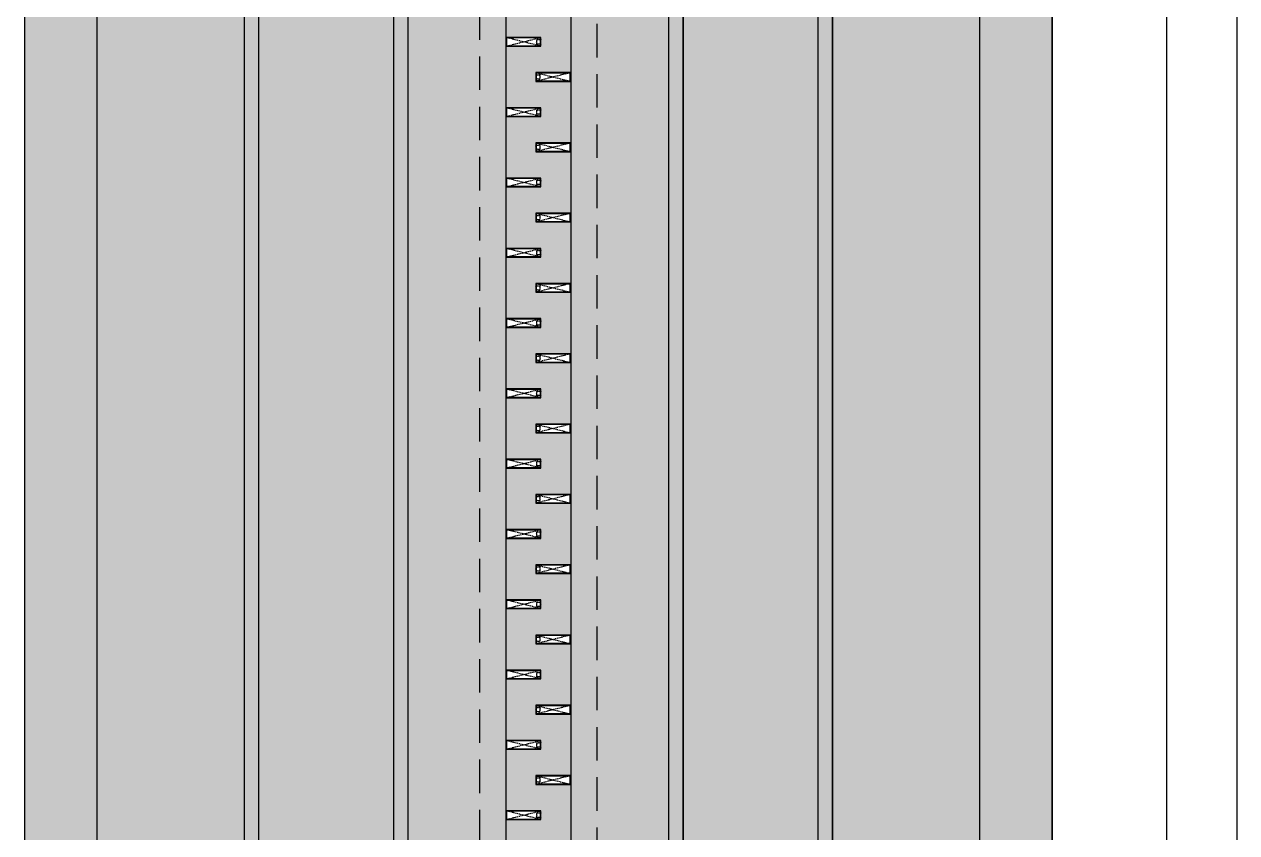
# Model space of a CAD drawing. Header units: millimetres. Extents: x -244126 to 368105, y -173968 to 259060.
# Drawn here: x -242181 to -235280, y 16475 to 21075 of the extents above; entities that cross this region are included whole.
import ezdxf

# ---------------------------------------------------------------- set-up
doc = ezdxf.new("R2010")
doc.units = ezdxf.units.MM
doc.header["$MEASUREMENT"] = 0
for name, pattern in [('ACAD_ISO04W100', [30, 24, -3, 0, -3]), ('CENTER', [2, 1.25, -0.25, 0.25, -0.25]), ('HIDDEN', [9.525, 6.35, -3.175])]:
    doc.linetypes.add(name, pattern=pattern)
for name, color, linetype in [('000 - D I M', 6, 'Continuous'), ('000 - GRID', 8, 'CENTER'), ('000 - H A T C H', 8, 'Continuous'), ('000 - H I D D E N', 7, 'Continuous'), ('000 - WIPEOUT', 250, 'Continuous'), ('002 - STRUCTURAL STEEL', 4, 'Continuous'), ('A04_TUBE SERIES', 7, 'Continuous')]:
    doc.layers.add(name, color=color, linetype=linetype)
doc.styles.add('CORDIA', font='cordia.shx')
doc.styles.add('TA', font='Cordia New.ttf', dxfattribs={"height": 4.5})
doc.dimstyles.new('DIM E-E', dxfattribs={"dimscale": 2, "dimtxt": 0.18, "dimasz": 0.1, "dimexe": 0.1, "dimexo": 0.1, "dimgap": 0.09, "dimtad": 1, "dimtoh": 1, "dimzin": 0, "dimdsep": 46, "dimtxsty": 'CORDIA', "dimblk": 'OBLIQUE', "dimcen": 0.1, "dimdle": 0.1, "dimclrd": 40, "dimclre": 140, "dimclrt": 3, "dimadec": 0, "dimazin": 0, "dimtfac": 1, "dimtix": 1, "dimtmove": 2, "dimatfit": 3, "dimfxl": 1, "dimtolj": 1, "dimtzin": 0, "dimarcsym": 0})
pattern_1 = [(37.5, (187478.44, -8947.33), (-3.149668, 96.341188), [0, -76, 0, -85, 0, -81.25]), (7.5, (187478.44, -8947.33), (88.488835, 141.1073), [0, -41, 0, -68.5, 0, -26.25]), (327.5, (187416.94, -8947.33), (155.707093, 0.282953), [0, -25, 0, -90, 0, -117.5]), (317.5, (187416.94, -8947.33), (150.30633, 43.88378), [0, -12.5, 0, -59, 0, -67.5])]
pattern_2 = [(37.5, (187478.442, -1558.447), (-0.6299336, 19.2682377), [0, -15.2, 0, -17, 0, -16.25]), (7.5, (187478.442, -1558.447), (17.697767, 28.2214607), [0, -8.2, 0, -13.7, 0, -5.25]), (327.5, (187466.142, -1558.447), (31.1414186, 0.0565905), [0, -5, 0, -18, 0, -23.5]), (317.5, (187466.142, -1558.447), (30.061266, 8.7767556), [0, -2.5, 0, -11.8, 0, -13.5])]

# ---------------------------------------------------------------- blocks, each defined once
blk = doc.blocks.new('A$C87c29385')
at = {"layer": '000 - H A T C H', "linetype": 'ByBlock'}
h = blk.add_hatch(dxfattribs=at)
h.set_pattern_fill('AR-SAND', color=8, scale=10)
h.set_pattern_definition([(37.5, (187478.442, -1558.447), (-0.6299336, 19.2682377), [0, -15.2, 0, -17, 0, -16.25]), (7.5, (187478.442, -1558.447), (17.697767, 28.2214607), [0, -8.2, 0, -13.7, 0, -5.25]), (327.5, (187466.142, -1558.447), (31.1414186, 0.0565905), [0, -5, 0, -18, 0, -23.5]), (317.5, (187466.142, -1558.447), (30.061266, 8.7767556), [0, -2.5, 0, -11.8, 0, -13.5])])
edge = h.paths.add_edge_path(flags=16)
edge.add_line((-15150, -2512), (0, -2512))
edge.add_arc((0, 0), 2512, 270, 360)
edge.add_arc((0, 0), 2512, 0, 90)
edge.add_line((0, 2512), (-15150, 2512))
edge.add_arc((-15150, 0), 2512, 90, 180)
edge.add_arc((-15150, 0), 2512, 180, 270)
edge = h.paths.add_edge_path()
edge.add_line((-15150, -2925), (0, -2925))
edge.add_arc((0, 0), 2925, 270, 360)
edge.add_arc((0, 0), 2925, 0, 90)
edge.add_line((0, 2925), (-15150, 2925))
edge.add_arc((-15150, 0), 2925, 90, 180)
edge.add_arc((-15150, 0), 2925, 180, 270)
h = blk.add_hatch(dxfattribs=at)
h.set_pattern_fill('AR-SAND', color=8, scale=50)
h.set_pattern_definition(pattern_1)
h.paths.add_polyline_path([(0, 2512), (-15150, 2512, 0.414214), (-17662, 0, 0.414214), (-15150, -2512), (0, -2512, 0.414214), (2512, 0, 0.414214)])
h.paths.add_polyline_path([(-15150, 1675), (0, 1675, -0.414214), (1675, 0, -0.414214), (0, -1675), (-15150, -1675, -0.414214), (-16825, 0, -0.414214)], flags=16)
h.paths.add_polyline_path([(-15150, 1593), (0, 1593, -0.414214), (1593, 0, -0.414214), (0, -1593), (-15150, -1593, -0.414214), (-16743, 0, -0.414214)], flags=0)
h.paths.add_polyline_path([(-15150, 825), (0, 825, -0.414214), (825, 0, -0.414214), (0, -825), (-15150, -825, -0.414214), (-15975, 0, -0.414214)], flags=0)
h.paths.add_polyline_path([(-15150, 743), (0, 743, -0.414214), (743, 0, -0.414214), (0, -743), (-15150, -743, -0.414214), (-15893, 0, -0.414214)], flags=0)
h.paths.add_polyline_path([(0, 1593), (-15150, 1593, 0.414214), (-16743, 0, 0.414214), (-15150, -1593), (0, -1593, 0.414214), (1593, 0, 0.414214)], flags=0)
h.paths.add_polyline_path([(0, 743), (-15150, 743, 0.414214), (-15893, 0, 0.414214), (-15150, -743), (0, -743, 0.414214), (743, 0, 0.414214)], flags=0)
h = blk.add_hatch(dxfattribs=at)
h.set_pattern_fill('AR-SAND', color=8, scale=10)
h.set_pattern_definition(pattern_2)
edge = h.paths.add_edge_path(flags=16)
edge.add_line((-15150, -1593), (0, -1593))
edge.add_arc((0, 0), 1593, 270, 360)
edge.add_arc((0, 0), 1593, 0, 90)
edge.add_line((0, 1593), (-15150, 1593))
edge.add_arc((-15150, 0), 1593, 90, 180)
edge.add_arc((-15150, 0), 1593, 180, 270)
edge = h.paths.add_edge_path()
edge.add_line((-15150, -1675), (0, -1675))
edge.add_arc((0, 0), 1675, 270, 360)
edge.add_arc((0, 0), 1675, 0, 90)
edge.add_line((0, 1675), (-15150, 1675))
edge.add_arc((-15150, 0), 1675, 90, 180)
edge.add_arc((-15150, 0), 1675, 180, 270)
h = blk.add_hatch(dxfattribs=at)
h.set_pattern_fill('AR-SAND', color=8, scale=50)
h.set_pattern_definition(pattern_1)
h.paths.add_polyline_path([(0, 1593), (-15150, 1593, 0.414214), (-16743, 0, 0.414214), (-15150, -1593), (0, -1593, 0.414214), (1593, 0, 0.414214)])
h.paths.add_polyline_path([(-15150, 825), (0, 825, -0.414214), (825, 0, -0.414214), (0, -825), (-15150, -825, -0.414214), (-15975, 0, -0.414214)], flags=16)
h.paths.add_polyline_path([(-15150, 743), (0, 743, -0.414214), (743, 0, -0.414214), (0, -743), (-15150, -743, -0.414214), (-15893, 0, -0.414214)], flags=0)
h.paths.add_polyline_path([(0, 743), (-15150, 743, 0.414214), (-15893, 0, 0.414214), (-15150, -743), (0, -743, 0.414214), (743, 0, 0.414214)], flags=0)
h = blk.add_hatch(dxfattribs=at)
h.set_pattern_fill('AR-SAND', color=8, scale=10)
h.set_pattern_definition(pattern_2)
edge = h.paths.add_edge_path(flags=16)
edge.add_line((-15150, -743), (0, -743))
edge.add_arc((0, 0), 743, 270, 360)
edge.add_arc((0, 0), 743, 0, 90)
edge.add_line((0, 743), (-15150, 743))
edge.add_arc((-15150, 0), 743, 90, 180)
edge.add_arc((-15150, 0), 743, 180, 270)
edge = h.paths.add_edge_path()
edge.add_line((-15150, -825), (0, -825))
edge.add_arc((0, 0), 825, 270, 360)
edge.add_arc((0, 0), 825, 0, 90)
edge.add_line((0, 825), (-15150, 825))
edge.add_arc((-15150, 0), 825, 90, 180)
edge.add_arc((-15150, 0), 825, 180, 270)
h = blk.add_hatch(dxfattribs=at)
h.set_pattern_fill('AR-SAND', color=8, scale=50)
h.set_pattern_definition(pattern_1)
h.paths.add_polyline_path([(0, 743), (-15150, 743, 0.414214), (-15893, 0, 0.414214), (-15150, -743), (0, -743, 0.414214), (743, 0, 0.414214)])
blk = doc.blocks.new('*U4250')
at = {"color": 250}
for points in [[(1225, 0), (1225, 200), (1175, 200), (1175, 0)], [(1625, 0), (1625, 200), (1575, 200), (1575, 0)], [(2025, 0), (2025, 200), (1975, 200), (1975, 0)], [(2425, 0), (2425, 200), (2375, 200), (2375, 0)], [(2825, 0), (2825, 200), (2775, 200), (2775, 0)], [(3225, 0), (3225, 200), (3175, 200), (3175, 0)], [(3625, 0), (3625, 200), (3575, 200), (3575, 0)], [(4025, 0), (4025, 200), (3975, 200), (3975, 0)], [(4425, 0), (4425, 200), (4375, 200), (4375, 0)], [(4825, 0), (4825, 200), (4775, 200), (4775, 0)], [(5225, 0), (5225, 200), (5175, 200), (5175, 0)], [(5625, 0), (5625, 200), (5575, 200), (5575, 0)]]:
    blk.add_wipeout(points, dxfattribs=at).dxf.layer = '000 - WIPEOUT'
at = {"layer": '000 - H I D D E N', "color": 8, "linetype": 'HIDDEN'}
for p, q in [((1225, 0), (1175, 200)), ((1225, 200), (1175, 0)), ((1625, 0), (1575, 200)), ((1625, 200), (1575, 0)), ((2025, 0), (1975, 200)), ((2025, 200), (1975, 0)), ((2425, 0), (2375, 200)), ((2425, 200), (2375, 0)), ((2825, 0), (2775, 200)), ((2825, 200), (2775, 0)), ((3225, 0), (3175, 200)), ((3225, 200), (3175, 0)), ((3625, 0), (3575, 200)), ((3625, 200), (3575, 0)), ((4025, 0), (3975, 200)), ((4025, 200), (3975, 0)), ((4425, 0), (4375, 200)), ((4425, 200), (4375, 0)), ((4825, 0), (4775, 200)), ((4825, 200), (4775, 0)), ((5225, 0), (5175, 200)), ((5225, 200), (5175, 0)), ((5625, 0), (5575, 200)), ((5625, 200), (5575, 0))]:
    blk.add_line(p, q, dxfattribs=at)
at = {"layer": '002 - STRUCTURAL STEEL', "color": 0}
for points in [[(1225, 0), (1225, 200), (1175, 200), (1175, 0)], [(1625, 0), (1625, 200), (1575, 200), (1575, 0)], [(2025, 0), (2025, 200), (1975, 200), (1975, 0)], [(2425, 0), (2425, 200), (2375, 200), (2375, 0)], [(2825, 0), (2825, 200), (2775, 200), (2775, 0)], [(3225, 0), (3225, 200), (3175, 200), (3175, 0)], [(3625, 0), (3625, 200), (3575, 200), (3575, 0)], [(4025, 0), (4025, 200), (3975, 200), (3975, 0)], [(4425, 0), (4425, 200), (4375, 200), (4375, 0)], [(4825, 0), (4825, 200), (4775, 200), (4775, 0)], [(5225, 0), (5225, 200), (5175, 200), (5175, 0)], [(5625, 0), (5625, 200), (5575, 200), (5575, 0)]]:
    blk.add_lwpolyline(points, close=True, dxfattribs=at)
for points in [[(1222, 4), (1222, 196, 0.414214), (1221, 197), (1179, 197, 0.414214), (1178, 196), (1178, 4, 0.414214), (1179, 3), (1221, 3, 0.414214)], [(1622, 4), (1622, 196, 0.414214), (1621, 197), (1579, 197, 0.414214), (1578, 196), (1578, 4, 0.414214), (1579, 3), (1621, 3, 0.414214)], [(2022, 4), (2022, 196, 0.414214), (2021, 197), (1979, 197, 0.414214), (1978, 196), (1978, 4, 0.414214), (1979, 3), (2021, 3, 0.414214)], [(2422, 4), (2422, 196, 0.414214), (2421, 197), (2379, 197, 0.414214), (2378, 196), (2378, 4, 0.414214), (2379, 3), (2421, 3, 0.414214)], [(2822, 4), (2822, 196, 0.414214), (2821, 197), (2779, 197, 0.414214), (2778, 196), (2778, 4, 0.414214), (2779, 3), (2821, 3, 0.414214)], [(3222, 4), (3222, 196, 0.414214), (3221, 197), (3179, 197, 0.414214), (3178, 196), (3178, 4, 0.414214), (3179, 3), (3221, 3, 0.414214)], [(3622, 4), (3622, 196, 0.414214), (3621, 197), (3579, 197, 0.414214), (3578, 196), (3578, 4, 0.414214), (3579, 3), (3621, 3, 0.414214)], [(4022, 4), (4022, 196, 0.414214), (4021, 197), (3979, 197, 0.414214), (3978, 196), (3978, 4, 0.414214), (3979, 3), (4021, 3, 0.414214)], [(4422, 4), (4422, 196, 0.414214), (4421, 197), (4379, 197, 0.414214), (4378, 196), (4378, 4, 0.414214), (4379, 3), (4421, 3, 0.414214)], [(4822, 4), (4822, 196, 0.414214), (4821, 197), (4779, 197, 0.414214), (4778, 196), (4778, 4, 0.414214), (4779, 3), (4821, 3, 0.414214)], [(5222, 4), (5222, 196, 0.414214), (5221, 197), (5179, 197, 0.414214), (5178, 196), (5178, 4, 0.414214), (5179, 3), (5221, 3, 0.414214)], [(5622, 4), (5622, 196, 0.414214), (5621, 197), (5579, 197, 0.414214), (5578, 196), (5578, 4, 0.414214), (5579, 3), (5621, 3, 0.414214)]]:
    blk.add_lwpolyline(points, format="xyb", close=True, dxfattribs=at)
at = {"layer": 'Defpoints', "color": 250}
for points in [[(1225, 0), (1225, 200), (1175, 200), (1175, 0)], [(1625, 0), (1625, 200), (1575, 200), (1575, 0)], [(2025, 0), (2025, 200), (1975, 200), (1975, 0)], [(2425, 0), (2425, 200), (2375, 200), (2375, 0)], [(2825, 0), (2825, 200), (2775, 200), (2775, 0)], [(3225, 0), (3225, 200), (3175, 200), (3175, 0)], [(3625, 0), (3625, 200), (3575, 200), (3575, 0)], [(4025, 0), (4025, 200), (3975, 200), (3975, 0)], [(4425, 0), (4425, 200), (4375, 200), (4375, 0)], [(4825, 0), (4825, 200), (4775, 200), (4775, 0)], [(5225, 0), (5225, 200), (5175, 200), (5175, 0)], [(5625, 0), (5625, 200), (5575, 200), (5575, 0)]]:
    blk.add_lwpolyline(points, close=True, dxfattribs=at)
at = {"color": 250}
for points in [[(1225, 0), (1225, 200), (1175, 200), (1175, 0)], [(1625, 0), (1625, 200), (1575, 200), (1575, 0)], [(2025, 0), (2025, 200), (1975, 200), (1975, 0)], [(2425, 0), (2425, 200), (2375, 200), (2375, 0)], [(2825, 0), (2825, 200), (2775, 200), (2775, 0)], [(3225, 0), (3225, 200), (3175, 200), (3175, 0)], [(3625, 0), (3625, 200), (3575, 200), (3575, 0)], [(4025, 0), (4025, 200), (3975, 200), (3975, 0)], [(4425, 0), (4425, 200), (4375, 200), (4375, 0)], [(4825, 0), (4825, 200), (4775, 200), (4775, 0)], [(5225, 0), (5225, 200), (5175, 200), (5175, 0)], [(5625, 0), (5625, 200), (5575, 200), (5575, 0)]]:
    blk.add_wipeout(points, dxfattribs=at).dxf.layer = '000 - WIPEOUT'
at = {"layer": '000 - H A T C H'}
h = blk.add_hatch(dxfattribs=at)
h.set_pattern_fill('ANSI32', color=256, scale=0.25)
h.set_pattern_definition([(45, (1200, 187.5), (-1.6838, 1.6838), []), (45, (1201.1225, 187.5), (-1.6838, 1.6838), [])])
h.paths.add_polyline_path([(1212.5, 175), (1212.5, 200), (1187.5, 200), (1187.5, 175)])
edge = h.paths.add_edge_path(flags=16)
edge.add_line((1210.5, 178), (1210.5, 197))
edge.add_arc((1209.5, 197), 1, 360, 450)
edge.add_line((1209.5, 198), (1190.5, 198))
edge.add_arc((1190.5, 197), 1, 90, 180)
edge.add_line((1189.5, 197), (1189.5, 178))
edge.add_arc((1190.5, 178), 1, 180, 270)
edge.add_line((1190.5, 177), (1209.5, 177))
edge.add_arc((1209.5, 178), 1, 270, 360)
h = blk.add_hatch(dxfattribs=at)
h.set_pattern_fill('ANSI32', color=256, scale=0.25)
h.set_pattern_definition([(45, (1600, 187.5), (-1.6838, 1.6838), []), (45, (1601.1225, 187.5), (-1.6838, 1.6838), [])])
h.paths.add_polyline_path([(1612.5, 175), (1612.5, 200), (1587.5, 200), (1587.5, 175)])
edge = h.paths.add_edge_path(flags=16)
edge.add_line((1610.5, 178), (1610.5, 197))
edge.add_arc((1609.5, 197), 1, 360, 450)
edge.add_line((1609.5, 198), (1590.5, 198))
edge.add_arc((1590.5, 197), 1, 90, 180)
edge.add_line((1589.5, 197), (1589.5, 178))
edge.add_arc((1590.5, 178), 1, 180, 270)
edge.add_line((1590.5, 177), (1609.5, 177))
edge.add_arc((1609.5, 178), 1, 270, 360)
h = blk.add_hatch(dxfattribs=at)
h.set_pattern_fill('ANSI32', color=256, scale=0.25)
h.set_pattern_definition([(45, (2000, 187.5), (-1.6838, 1.6838), []), (45, (2001.1225, 187.5), (-1.6838, 1.6838), [])])
h.paths.add_polyline_path([(2012.5, 175), (2012.5, 200), (1987.5, 200), (1987.5, 175)])
edge = h.paths.add_edge_path(flags=16)
edge.add_line((2010.5, 178), (2010.5, 197))
edge.add_arc((2009.5, 197), 1, 360, 450)
edge.add_line((2009.5, 198), (1990.5, 198))
edge.add_arc((1990.5, 197), 1, 90, 180)
edge.add_line((1989.5, 197), (1989.5, 178))
edge.add_arc((1990.5, 178), 1, 180, 270)
edge.add_line((1990.5, 177), (2009.5, 177))
edge.add_arc((2009.5, 178), 1, 270, 360)
h = blk.add_hatch(dxfattribs=at)
h.set_pattern_fill('ANSI32', color=256, scale=0.25)
h.set_pattern_definition([(45, (2400, 187.5), (-1.6838, 1.6838), []), (45, (2401.1225, 187.5), (-1.6838, 1.6838), [])])
h.paths.add_polyline_path([(2412.5, 175), (2412.5, 200), (2387.5, 200), (2387.5, 175)])
edge = h.paths.add_edge_path(flags=16)
edge.add_line((2410.5, 178), (2410.5, 197))
edge.add_arc((2409.5, 197), 1, 360, 450)
edge.add_line((2409.5, 198), (2390.5, 198))
edge.add_arc((2390.5, 197), 1, 90, 180)
edge.add_line((2389.5, 197), (2389.5, 178))
edge.add_arc((2390.5, 178), 1, 180, 270)
edge.add_line((2390.5, 177), (2409.5, 177))
edge.add_arc((2409.5, 178), 1, 270, 360)
h = blk.add_hatch(dxfattribs=at)
h.set_pattern_fill('ANSI32', color=256, scale=0.25)
h.set_pattern_definition([(45, (2800, 187.5), (-1.6838, 1.6838), []), (45, (2801.1225, 187.5), (-1.6838, 1.6838), [])])
h.paths.add_polyline_path([(2812.5, 175), (2812.5, 200), (2787.5, 200), (2787.5, 175)])
edge = h.paths.add_edge_path(flags=16)
edge.add_line((2810.5, 178), (2810.5, 197))
edge.add_arc((2809.5, 197), 1, 360, 450)
edge.add_line((2809.5, 198), (2790.5, 198))
edge.add_arc((2790.5, 197), 1, 90, 180)
edge.add_line((2789.5, 197), (2789.5, 178))
edge.add_arc((2790.5, 178), 1, 180, 270)
edge.add_line((2790.5, 177), (2809.5, 177))
edge.add_arc((2809.5, 178), 1, 270, 360)
h = blk.add_hatch(dxfattribs=at)
h.set_pattern_fill('ANSI32', color=256, scale=0.25)
h.set_pattern_definition([(45, (3200, 187.5), (-1.6838, 1.6838), []), (45, (3201.1225, 187.5), (-1.6838, 1.6838), [])])
h.paths.add_polyline_path([(3212.5, 175), (3212.5, 200), (3187.5, 200), (3187.5, 175)])
edge = h.paths.add_edge_path(flags=16)
edge.add_line((3210.5, 178), (3210.5, 197))
edge.add_arc((3209.5, 197), 1, 360, 450)
edge.add_line((3209.5, 198), (3190.5, 198))
edge.add_arc((3190.5, 197), 1, 90, 180)
edge.add_line((3189.5, 197), (3189.5, 178))
edge.add_arc((3190.5, 178), 1, 180, 270)
edge.add_line((3190.5, 177), (3209.5, 177))
edge.add_arc((3209.5, 178), 1, 270, 360)
h = blk.add_hatch(dxfattribs=at)
h.set_pattern_fill('ANSI32', color=256, scale=0.25)
h.set_pattern_definition([(45, (3600, 187.5), (-1.6838, 1.6838), []), (45, (3601.1225, 187.5), (-1.6838, 1.6838), [])])
h.paths.add_polyline_path([(3612.5, 175), (3612.5, 200), (3587.5, 200), (3587.5, 175)])
edge = h.paths.add_edge_path(flags=16)
edge.add_line((3610.5, 178), (3610.5, 197))
edge.add_arc((3609.5, 197), 1, 360, 450)
edge.add_line((3609.5, 198), (3590.5, 198))
edge.add_arc((3590.5, 197), 1, 90, 180)
edge.add_line((3589.5, 197), (3589.5, 178))
edge.add_arc((3590.5, 178), 1, 180, 270)
edge.add_line((3590.5, 177), (3609.5, 177))
edge.add_arc((3609.5, 178), 1, 270, 360)
h = blk.add_hatch(dxfattribs=at)
h.set_pattern_fill('ANSI32', color=256, scale=0.25)
h.set_pattern_definition([(45, (4000, 187.5), (-1.6838, 1.6838), []), (45, (4001.1225, 187.5), (-1.6838, 1.6838), [])])
h.paths.add_polyline_path([(4012.5, 175), (4012.5, 200), (3987.5, 200), (3987.5, 175)])
edge = h.paths.add_edge_path(flags=16)
edge.add_line((4010.5, 178), (4010.5, 197))
edge.add_arc((4009.5, 197), 1, 360, 450)
edge.add_line((4009.5, 198), (3990.5, 198))
edge.add_arc((3990.5, 197), 1, 90, 180)
edge.add_line((3989.5, 197), (3989.5, 178))
edge.add_arc((3990.5, 178), 1, 180, 270)
edge.add_line((3990.5, 177), (4009.5, 177))
edge.add_arc((4009.5, 178), 1, 270, 360)
h = blk.add_hatch(dxfattribs=at)
h.set_pattern_fill('ANSI32', color=256, scale=0.25)
h.set_pattern_definition([(45, (4400, 187.5), (-1.6838, 1.6838), []), (45, (4401.1225, 187.5), (-1.6838, 1.6838), [])])
h.paths.add_polyline_path([(4412.5, 175), (4412.5, 200), (4387.5, 200), (4387.5, 175)])
edge = h.paths.add_edge_path(flags=16)
edge.add_line((4410.5, 178), (4410.5, 197))
edge.add_arc((4409.5, 197), 1, 360, 450)
edge.add_line((4409.5, 198), (4390.5, 198))
edge.add_arc((4390.5, 197), 1, 90, 180)
edge.add_line((4389.5, 197), (4389.5, 178))
edge.add_arc((4390.5, 178), 1, 180, 270)
edge.add_line((4390.5, 177), (4409.5, 177))
edge.add_arc((4409.5, 178), 1, 270, 360)
h = blk.add_hatch(dxfattribs=at)
h.set_pattern_fill('ANSI32', color=256, scale=0.25)
h.set_pattern_definition([(45, (4800, 187.5), (-1.6838, 1.6838), []), (45, (4801.1225, 187.5), (-1.6838, 1.6838), [])])
h.paths.add_polyline_path([(4812.5, 175), (4812.5, 200), (4787.5, 200), (4787.5, 175)])
edge = h.paths.add_edge_path(flags=16)
edge.add_line((4810.5, 178), (4810.5, 197))
edge.add_arc((4809.5, 197), 1, 360, 450)
edge.add_line((4809.5, 198), (4790.5, 198))
edge.add_arc((4790.5, 197), 1, 90, 180)
edge.add_line((4789.5, 197), (4789.5, 178))
edge.add_arc((4790.5, 178), 1, 180, 270)
edge.add_line((4790.5, 177), (4809.5, 177))
edge.add_arc((4809.5, 178), 1, 270, 360)
h = blk.add_hatch(dxfattribs=at)
h.set_pattern_fill('ANSI32', color=256, scale=0.25)
h.set_pattern_definition([(45, (5200, 187.5), (-1.6838, 1.6838), []), (45, (5201.1225, 187.5), (-1.6838, 1.6838), [])])
h.paths.add_polyline_path([(5212.5, 175), (5212.5, 200), (5187.5, 200), (5187.5, 175)])
edge = h.paths.add_edge_path(flags=16)
edge.add_line((5210.5, 178), (5210.5, 197))
edge.add_arc((5209.5, 197), 1, 360, 450)
edge.add_line((5209.5, 198), (5190.5, 198))
edge.add_arc((5190.5, 197), 1, 90, 180)
edge.add_line((5189.5, 197), (5189.5, 178))
edge.add_arc((5190.5, 178), 1, 180, 270)
edge.add_line((5190.5, 177), (5209.5, 177))
edge.add_arc((5209.5, 178), 1, 270, 360)
h = blk.add_hatch(dxfattribs=at)
h.set_pattern_fill('ANSI32', color=256, scale=0.25)
h.set_pattern_definition([(45, (5600, 187.5), (-1.6838, 1.6838), []), (45, (5601.1225, 187.5), (-1.6838, 1.6838), [])])
h.paths.add_polyline_path([(5612.5, 175), (5612.5, 200), (5587.5, 200), (5587.5, 175)])
edge = h.paths.add_edge_path(flags=16)
edge.add_line((5610.5, 178), (5610.5, 197))
edge.add_arc((5609.5, 197), 1, 360, 450)
edge.add_line((5609.5, 198), (5590.5, 198))
edge.add_arc((5590.5, 197), 1, 90, 180)
edge.add_line((5589.5, 197), (5589.5, 178))
edge.add_arc((5590.5, 178), 1, 180, 270)
edge.add_line((5590.5, 177), (5609.5, 177))
edge.add_arc((5609.5, 178), 1, 270, 360)
at = {"layer": '000 - H I D D E N', "color": 8, "linetype": 'HIDDEN'}
for p, q in [((1225, 0), (1175, 200)), ((1225, 200), (1175, 0)), ((1625, 0), (1575, 200)), ((1625, 200), (1575, 0)), ((2025, 0), (1975, 200)), ((2025, 200), (1975, 0)), ((2425, 0), (2375, 200)), ((2425, 200), (2375, 0)), ((2825, 0), (2775, 200)), ((2825, 200), (2775, 0)), ((3225, 0), (3175, 200)), ((3225, 200), (3175, 0)), ((3625, 0), (3575, 200)), ((3625, 200), (3575, 0)), ((4025, 0), (3975, 200)), ((4025, 200), (3975, 0)), ((4425, 0), (4375, 200)), ((4425, 200), (4375, 0)), ((4825, 0), (4775, 200)), ((4825, 200), (4775, 0)), ((5225, 0), (5175, 200)), ((5225, 200), (5175, 0)), ((5625, 0), (5575, 200)), ((5625, 200), (5575, 0))]:
    blk.add_line(p, q, dxfattribs=at)
at = {"layer": '002 - STRUCTURAL STEEL', "color": 0}
for points in [[(1225, 0), (1225, 200), (1175, 200), (1175, 0)], [(1625, 0), (1625, 200), (1575, 200), (1575, 0)], [(2025, 0), (2025, 200), (1975, 200), (1975, 0)], [(2425, 0), (2425, 200), (2375, 200), (2375, 0)], [(2825, 0), (2825, 200), (2775, 200), (2775, 0)], [(3225, 0), (3225, 200), (3175, 200), (3175, 0)], [(3625, 0), (3625, 200), (3575, 200), (3575, 0)], [(4025, 0), (4025, 200), (3975, 200), (3975, 0)], [(4425, 0), (4425, 200), (4375, 200), (4375, 0)], [(4825, 0), (4825, 200), (4775, 200), (4775, 0)], [(5225, 0), (5225, 200), (5175, 200), (5175, 0)], [(5625, 0), (5625, 200), (5575, 200), (5575, 0)]]:
    blk.add_lwpolyline(points, close=True, dxfattribs=at)
for points in [[(1222, 4), (1222, 196, 0.414214), (1221, 197), (1179, 197, 0.414214), (1178, 196), (1178, 4, 0.414214), (1179, 3), (1221, 3, 0.414214)], [(1622, 4), (1622, 196, 0.414214), (1621, 197), (1579, 197, 0.414214), (1578, 196), (1578, 4, 0.414214), (1579, 3), (1621, 3, 0.414214)], [(2022, 4), (2022, 196, 0.414214), (2021, 197), (1979, 197, 0.414214), (1978, 196), (1978, 4, 0.414214), (1979, 3), (2021, 3, 0.414214)], [(2422, 4), (2422, 196, 0.414214), (2421, 197), (2379, 197, 0.414214), (2378, 196), (2378, 4, 0.414214), (2379, 3), (2421, 3, 0.414214)], [(2822, 4), (2822, 196, 0.414214), (2821, 197), (2779, 197, 0.414214), (2778, 196), (2778, 4, 0.414214), (2779, 3), (2821, 3, 0.414214)], [(3222, 4), (3222, 196, 0.414214), (3221, 197), (3179, 197, 0.414214), (3178, 196), (3178, 4, 0.414214), (3179, 3), (3221, 3, 0.414214)], [(3622, 4), (3622, 196, 0.414214), (3621, 197), (3579, 197, 0.414214), (3578, 196), (3578, 4, 0.414214), (3579, 3), (3621, 3, 0.414214)], [(4022, 4), (4022, 196, 0.414214), (4021, 197), (3979, 197, 0.414214), (3978, 196), (3978, 4, 0.414214), (3979, 3), (4021, 3, 0.414214)], [(4422, 4), (4422, 196, 0.414214), (4421, 197), (4379, 197, 0.414214), (4378, 196), (4378, 4, 0.414214), (4379, 3), (4421, 3, 0.414214)], [(4822, 4), (4822, 196, 0.414214), (4821, 197), (4779, 197, 0.414214), (4778, 196), (4778, 4, 0.414214), (4779, 3), (4821, 3, 0.414214)], [(5222, 4), (5222, 196, 0.414214), (5221, 197), (5179, 197, 0.414214), (5178, 196), (5178, 4, 0.414214), (5179, 3), (5221, 3, 0.414214)], [(5622, 4), (5622, 196, 0.414214), (5621, 197), (5579, 197, 0.414214), (5578, 196), (5578, 4, 0.414214), (5579, 3), (5621, 3, 0.414214)]]:
    blk.add_lwpolyline(points, format="xyb", close=True, dxfattribs=at)
at = {"layer": 'Defpoints', "color": 250}
for points in [[(1225, 0), (1225, 200), (1175, 200), (1175, 0)], [(1625, 0), (1625, 200), (1575, 200), (1575, 0)], [(2025, 0), (2025, 200), (1975, 200), (1975, 0)], [(2425, 0), (2425, 200), (2375, 200), (2375, 0)], [(2825, 0), (2825, 200), (2775, 200), (2775, 0)], [(3225, 0), (3225, 200), (3175, 200), (3175, 0)], [(3625, 0), (3625, 200), (3575, 200), (3575, 0)], [(4025, 0), (4025, 200), (3975, 200), (3975, 0)], [(4425, 0), (4425, 200), (4375, 200), (4375, 0)], [(4825, 0), (4825, 200), (4775, 200), (4775, 0)], [(5225, 0), (5225, 200), (5175, 200), (5175, 0)], [(5625, 0), (5625, 200), (5575, 200), (5575, 0)]]:
    blk.add_lwpolyline(points, close=True, dxfattribs=at)
blk = doc.blocks.new('*U4251')
at = {"color": 250}
for points in [[(-5375, 0), (-5375, 200), (-5425, 200), (-5425, 0)], [(-4975, 0), (-4975, 200), (-5025, 200), (-5025, 0)], [(-4575, 0), (-4575, 200), (-4625, 200), (-4625, 0)], [(-4175, 0), (-4175, 200), (-4225, 200), (-4225, 0)], [(-3775, 0), (-3775, 200), (-3825, 200), (-3825, 0)], [(-3375, 0), (-3375, 200), (-3425, 200), (-3425, 0)], [(-2975, 0), (-2975, 200), (-3025, 200), (-3025, 0)], [(-2575, 0), (-2575, 200), (-2625, 200), (-2625, 0)], [(-2175, 0), (-2175, 200), (-2225, 200), (-2225, 0)], [(-1775, 0), (-1775, 200), (-1825, 200), (-1825, 0)], [(-1375, 0), (-1375, 200), (-1425, 200), (-1425, 0)]]:
    blk.add_wipeout(points, dxfattribs=at).dxf.layer = '000 - WIPEOUT'
at = {"layer": '000 - H I D D E N', "color": 8, "linetype": 'HIDDEN'}
for p, q in [((-5375, 0), (-5425, 200)), ((-5375, 200), (-5425, 0)), ((-4975, 0), (-5025, 200)), ((-4975, 200), (-5025, 0)), ((-4575, 0), (-4625, 200)), ((-4575, 200), (-4625, 0)), ((-4175, 0), (-4225, 200)), ((-4175, 200), (-4225, 0)), ((-3775, 0), (-3825, 200)), ((-3775, 200), (-3825, 0)), ((-3375, 0), (-3425, 200)), ((-3375, 200), (-3425, 0)), ((-2975, 0), (-3025, 200)), ((-2975, 200), (-3025, 0)), ((-2575, 0), (-2625, 200)), ((-2575, 200), (-2625, 0)), ((-2175, 0), (-2225, 200)), ((-2175, 200), (-2225, 0)), ((-1775, 0), (-1825, 200)), ((-1775, 200), (-1825, 0)), ((-1375, 0), (-1425, 200)), ((-1375, 200), (-1425, 0))]:
    blk.add_line(p, q, dxfattribs=at)
at = {"layer": '002 - STRUCTURAL STEEL', "color": 0}
for points in [[(-5375, 0), (-5375, 200), (-5425, 200), (-5425, 0)], [(-4975, 0), (-4975, 200), (-5025, 200), (-5025, 0)], [(-4575, 0), (-4575, 200), (-4625, 200), (-4625, 0)], [(-4175, 0), (-4175, 200), (-4225, 200), (-4225, 0)], [(-3775, 0), (-3775, 200), (-3825, 200), (-3825, 0)], [(-3375, 0), (-3375, 200), (-3425, 200), (-3425, 0)], [(-2975, 0), (-2975, 200), (-3025, 200), (-3025, 0)], [(-2575, 0), (-2575, 200), (-2625, 200), (-2625, 0)], [(-2175, 0), (-2175, 200), (-2225, 200), (-2225, 0)], [(-1775, 0), (-1775, 200), (-1825, 200), (-1825, 0)], [(-1375, 0), (-1375, 200), (-1425, 200), (-1425, 0)]]:
    blk.add_lwpolyline(points, close=True, dxfattribs=at)
for points in [[(-5378, 4), (-5378, 196, 0.414214), (-5379, 197), (-5421, 197, 0.414214), (-5422, 196), (-5422, 4, 0.414214), (-5421, 3), (-5379, 3, 0.414214)], [(-4978, 4), (-4978, 196, 0.414214), (-4979, 197), (-5021, 197, 0.414214), (-5022, 196), (-5022, 4, 0.414214), (-5021, 3), (-4979, 3, 0.414214)], [(-4578, 4), (-4578, 196, 0.414214), (-4579, 197), (-4621, 197, 0.414214), (-4622, 196), (-4622, 4, 0.414214), (-4621, 3), (-4579, 3, 0.414214)], [(-4178, 4), (-4178, 196, 0.414214), (-4179, 197), (-4221, 197, 0.414214), (-4222, 196), (-4222, 4, 0.414214), (-4221, 3), (-4179, 3, 0.414214)], [(-3778, 4), (-3778, 196, 0.414214), (-3779, 197), (-3821, 197, 0.414214), (-3822, 196), (-3822, 4, 0.414214), (-3821, 3), (-3779, 3, 0.414214)], [(-3378, 4), (-3378, 196, 0.414214), (-3379, 197), (-3421, 197, 0.414214), (-3422, 196), (-3422, 4, 0.414214), (-3421, 3), (-3379, 3, 0.414214)], [(-2978, 4), (-2978, 196, 0.414214), (-2979, 197), (-3021, 197, 0.414214), (-3022, 196), (-3022, 4, 0.414214), (-3021, 3), (-2979, 3, 0.414214)], [(-2578, 4), (-2578, 196, 0.414214), (-2579, 197), (-2621, 197, 0.414214), (-2622, 196), (-2622, 4, 0.414214), (-2621, 3), (-2579, 3, 0.414214)], [(-2178, 4), (-2178, 196, 0.414214), (-2179, 197), (-2221, 197, 0.414214), (-2222, 196), (-2222, 4, 0.414214), (-2221, 3), (-2179, 3, 0.414214)], [(-1778, 4), (-1778, 196, 0.414214), (-1779, 197), (-1821, 197, 0.414214), (-1822, 196), (-1822, 4, 0.414214), (-1821, 3), (-1779, 3, 0.414214)], [(-1378, 4), (-1378, 196, 0.414214), (-1379, 197), (-1421, 197, 0.414214), (-1422, 196), (-1422, 4, 0.414214), (-1421, 3), (-1379, 3, 0.414214)]]:
    blk.add_lwpolyline(points, format="xyb", close=True, dxfattribs=at)
at = {"layer": 'Defpoints', "color": 250}
for points in [[(-5375, 0), (-5375, 200), (-5425, 200), (-5425, 0)], [(-4975, 0), (-4975, 200), (-5025, 200), (-5025, 0)], [(-4575, 0), (-4575, 200), (-4625, 200), (-4625, 0)], [(-4175, 0), (-4175, 200), (-4225, 200), (-4225, 0)], [(-3775, 0), (-3775, 200), (-3825, 200), (-3825, 0)], [(-3375, 0), (-3375, 200), (-3425, 200), (-3425, 0)], [(-2975, 0), (-2975, 200), (-3025, 200), (-3025, 0)], [(-2575, 0), (-2575, 200), (-2625, 200), (-2625, 0)], [(-2175, 0), (-2175, 200), (-2225, 200), (-2225, 0)], [(-1775, 0), (-1775, 200), (-1825, 200), (-1825, 0)], [(-1375, 0), (-1375, 200), (-1425, 200), (-1425, 0)]]:
    blk.add_lwpolyline(points, close=True, dxfattribs=at)
at = {"color": 250}
for points in [[(-5375, 0), (-5375, 200), (-5425, 200), (-5425, 0)], [(-4975, 0), (-4975, 200), (-5025, 200), (-5025, 0)], [(-4575, 0), (-4575, 200), (-4625, 200), (-4625, 0)], [(-4175, 0), (-4175, 200), (-4225, 200), (-4225, 0)], [(-3775, 0), (-3775, 200), (-3825, 200), (-3825, 0)], [(-3375, 0), (-3375, 200), (-3425, 200), (-3425, 0)], [(-2975, 0), (-2975, 200), (-3025, 200), (-3025, 0)], [(-2575, 0), (-2575, 200), (-2625, 200), (-2625, 0)], [(-2175, 0), (-2175, 200), (-2225, 200), (-2225, 0)], [(-1775, 0), (-1775, 200), (-1825, 200), (-1825, 0)], [(-1375, 0), (-1375, 200), (-1425, 200), (-1425, 0)]]:
    blk.add_wipeout(points, dxfattribs=at).dxf.layer = '000 - WIPEOUT'
at = {"layer": '000 - H A T C H'}
h = blk.add_hatch(dxfattribs=at)
h.set_pattern_fill('ANSI32', color=256, scale=0.25)
h.set_pattern_definition([(45, (-5400, 187.5), (-1.6838, 1.6838), []), (45, (-5398.8775, 187.5), (-1.6838, 1.6838), [])])
h.paths.add_polyline_path([(-5387.5, 175), (-5387.5, 200), (-5412.5, 200), (-5412.5, 175)])
edge = h.paths.add_edge_path(flags=16)
edge.add_line((-5389.5, 178), (-5389.5, 197))
edge.add_arc((-5390.5, 197), 1, 360, 450)
edge.add_line((-5390.5, 198), (-5409.5, 198))
edge.add_arc((-5409.5, 197), 1, 90, 180)
edge.add_line((-5410.5, 197), (-5410.5, 178))
edge.add_arc((-5409.5, 178), 1, 180, 270)
edge.add_line((-5409.5, 177), (-5390.5, 177))
edge.add_arc((-5390.5, 178), 1, 270, 360)
h = blk.add_hatch(dxfattribs=at)
h.set_pattern_fill('ANSI32', color=256, scale=0.25)
h.set_pattern_definition([(45, (-5000, 187.5), (-1.6838, 1.6838), []), (45, (-4998.8775, 187.5), (-1.6838, 1.6838), [])])
h.paths.add_polyline_path([(-4987.5, 175), (-4987.5, 200), (-5012.5, 200), (-5012.5, 175)])
edge = h.paths.add_edge_path(flags=16)
edge.add_line((-4989.5, 178), (-4989.5, 197))
edge.add_arc((-4990.5, 197), 1, 360, 450)
edge.add_line((-4990.5, 198), (-5009.5, 198))
edge.add_arc((-5009.5, 197), 1, 90, 180)
edge.add_line((-5010.5, 197), (-5010.5, 178))
edge.add_arc((-5009.5, 178), 1, 180, 270)
edge.add_line((-5009.5, 177), (-4990.5, 177))
edge.add_arc((-4990.5, 178), 1, 270, 360)
h = blk.add_hatch(dxfattribs=at)
h.set_pattern_fill('ANSI32', color=256, scale=0.25)
h.set_pattern_definition([(45, (-4600, 187.5), (-1.6838, 1.6838), []), (45, (-4598.8775, 187.5), (-1.6838, 1.6838), [])])
h.paths.add_polyline_path([(-4587.5, 175), (-4587.5, 200), (-4612.5, 200), (-4612.5, 175)])
edge = h.paths.add_edge_path(flags=16)
edge.add_line((-4589.5, 178), (-4589.5, 197))
edge.add_arc((-4590.5, 197), 1, 360, 450)
edge.add_line((-4590.5, 198), (-4609.5, 198))
edge.add_arc((-4609.5, 197), 1, 90, 180)
edge.add_line((-4610.5, 197), (-4610.5, 178))
edge.add_arc((-4609.5, 178), 1, 180, 270)
edge.add_line((-4609.5, 177), (-4590.5, 177))
edge.add_arc((-4590.5, 178), 1, 270, 360)
h = blk.add_hatch(dxfattribs=at)
h.set_pattern_fill('ANSI32', color=256, scale=0.25)
h.set_pattern_definition([(45, (-4200, 187.5), (-1.6838, 1.6838), []), (45, (-4198.8775, 187.5), (-1.6838, 1.6838), [])])
h.paths.add_polyline_path([(-4187.5, 175), (-4187.5, 200), (-4212.5, 200), (-4212.5, 175)])
edge = h.paths.add_edge_path(flags=16)
edge.add_line((-4189.5, 178), (-4189.5, 197))
edge.add_arc((-4190.5, 197), 1, 360, 450)
edge.add_line((-4190.5, 198), (-4209.5, 198))
edge.add_arc((-4209.5, 197), 1, 90, 180)
edge.add_line((-4210.5, 197), (-4210.5, 178))
edge.add_arc((-4209.5, 178), 1, 180, 270)
edge.add_line((-4209.5, 177), (-4190.5, 177))
edge.add_arc((-4190.5, 178), 1, 270, 360)
h = blk.add_hatch(dxfattribs=at)
h.set_pattern_fill('ANSI32', color=256, scale=0.25)
h.set_pattern_definition([(45, (-3800, 187.5), (-1.6838, 1.6838), []), (45, (-3798.8775, 187.5), (-1.6838, 1.6838), [])])
h.paths.add_polyline_path([(-3787.5, 175), (-3787.5, 200), (-3812.5, 200), (-3812.5, 175)])
edge = h.paths.add_edge_path(flags=16)
edge.add_line((-3789.5, 178), (-3789.5, 197))
edge.add_arc((-3790.5, 197), 1, 360, 450)
edge.add_line((-3790.5, 198), (-3809.5, 198))
edge.add_arc((-3809.5, 197), 1, 90, 180)
edge.add_line((-3810.5, 197), (-3810.5, 178))
edge.add_arc((-3809.5, 178), 1, 180, 270)
edge.add_line((-3809.5, 177), (-3790.5, 177))
edge.add_arc((-3790.5, 178), 1, 270, 360)
h = blk.add_hatch(dxfattribs=at)
h.set_pattern_fill('ANSI32', color=256, scale=0.25)
h.set_pattern_definition([(45, (-3400, 187.5), (-1.6838, 1.6838), []), (45, (-3398.8775, 187.5), (-1.6838, 1.6838), [])])
h.paths.add_polyline_path([(-3387.5, 175), (-3387.5, 200), (-3412.5, 200), (-3412.5, 175)])
edge = h.paths.add_edge_path(flags=16)
edge.add_line((-3389.5, 178), (-3389.5, 197))
edge.add_arc((-3390.5, 197), 1, 360, 450)
edge.add_line((-3390.5, 198), (-3409.5, 198))
edge.add_arc((-3409.5, 197), 1, 90, 180)
edge.add_line((-3410.5, 197), (-3410.5, 178))
edge.add_arc((-3409.5, 178), 1, 180, 270)
edge.add_line((-3409.5, 177), (-3390.5, 177))
edge.add_arc((-3390.5, 178), 1, 270, 360)
h = blk.add_hatch(dxfattribs=at)
h.set_pattern_fill('ANSI32', color=256, scale=0.25)
h.set_pattern_definition([(45, (-3000, 187.5), (-1.6838, 1.6838), []), (45, (-2998.8775, 187.5), (-1.6838, 1.6838), [])])
h.paths.add_polyline_path([(-2987.5, 175), (-2987.5, 200), (-3012.5, 200), (-3012.5, 175)])
edge = h.paths.add_edge_path(flags=16)
edge.add_line((-2989.5, 178), (-2989.5, 197))
edge.add_arc((-2990.5, 197), 1, 360, 450)
edge.add_line((-2990.5, 198), (-3009.5, 198))
edge.add_arc((-3009.5, 197), 1, 90, 180)
edge.add_line((-3010.5, 197), (-3010.5, 178))
edge.add_arc((-3009.5, 178), 1, 180, 270)
edge.add_line((-3009.5, 177), (-2990.5, 177))
edge.add_arc((-2990.5, 178), 1, 270, 360)
h = blk.add_hatch(dxfattribs=at)
h.set_pattern_fill('ANSI32', color=256, scale=0.25)
h.set_pattern_definition([(45, (-2600, 187.5), (-1.6838, 1.6838), []), (45, (-2598.8775, 187.5), (-1.6838, 1.6838), [])])
h.paths.add_polyline_path([(-2587.5, 175), (-2587.5, 200), (-2612.5, 200), (-2612.5, 175)])
edge = h.paths.add_edge_path(flags=16)
edge.add_line((-2589.5, 178), (-2589.5, 197))
edge.add_arc((-2590.5, 197), 1, 360, 450)
edge.add_line((-2590.5, 198), (-2609.5, 198))
edge.add_arc((-2609.5, 197), 1, 90, 180)
edge.add_line((-2610.5, 197), (-2610.5, 178))
edge.add_arc((-2609.5, 178), 1, 180, 270)
edge.add_line((-2609.5, 177), (-2590.5, 177))
edge.add_arc((-2590.5, 178), 1, 270, 360)
h = blk.add_hatch(dxfattribs=at)
h.set_pattern_fill('ANSI32', color=256, scale=0.25)
h.set_pattern_definition([(45, (-2200, 187.5), (-1.6838, 1.6838), []), (45, (-2198.8775, 187.5), (-1.6838, 1.6838), [])])
h.paths.add_polyline_path([(-2187.5, 175), (-2187.5, 200), (-2212.5, 200), (-2212.5, 175)])
edge = h.paths.add_edge_path(flags=16)
edge.add_line((-2189.5, 178), (-2189.5, 197))
edge.add_arc((-2190.5, 197), 1, 360, 450)
edge.add_line((-2190.5, 198), (-2209.5, 198))
edge.add_arc((-2209.5, 197), 1, 90, 180)
edge.add_line((-2210.5, 197), (-2210.5, 178))
edge.add_arc((-2209.5, 178), 1, 180, 270)
edge.add_line((-2209.5, 177), (-2190.5, 177))
edge.add_arc((-2190.5, 178), 1, 270, 360)
h = blk.add_hatch(dxfattribs=at)
h.set_pattern_fill('ANSI32', color=256, scale=0.25)
h.set_pattern_definition([(45, (-1800, 187.5), (-1.6838, 1.6838), []), (45, (-1798.8775, 187.5), (-1.6838, 1.6838), [])])
h.paths.add_polyline_path([(-1787.5, 175), (-1787.5, 200), (-1812.5, 200), (-1812.5, 175)])
edge = h.paths.add_edge_path(flags=16)
edge.add_line((-1789.5, 178), (-1789.5, 197))
edge.add_arc((-1790.5, 197), 1, 360, 450)
edge.add_line((-1790.5, 198), (-1809.5, 198))
edge.add_arc((-1809.5, 197), 1, 90, 180)
edge.add_line((-1810.5, 197), (-1810.5, 178))
edge.add_arc((-1809.5, 178), 1, 180, 270)
edge.add_line((-1809.5, 177), (-1790.5, 177))
edge.add_arc((-1790.5, 178), 1, 270, 360)
h = blk.add_hatch(dxfattribs=at)
h.set_pattern_fill('ANSI32', color=256, scale=0.25)
h.set_pattern_definition([(45, (-1400, 187.5), (-1.6838, 1.6838), []), (45, (-1398.8775, 187.5), (-1.6838, 1.6838), [])])
h.paths.add_polyline_path([(-1387.5, 175), (-1387.5, 200), (-1412.5, 200), (-1412.5, 175)])
edge = h.paths.add_edge_path(flags=16)
edge.add_line((-1389.5, 178), (-1389.5, 197))
edge.add_arc((-1390.5, 197), 1, 360, 450)
edge.add_line((-1390.5, 198), (-1409.5, 198))
edge.add_arc((-1409.5, 197), 1, 90, 180)
edge.add_line((-1410.5, 197), (-1410.5, 178))
edge.add_arc((-1409.5, 178), 1, 180, 270)
edge.add_line((-1409.5, 177), (-1390.5, 177))
edge.add_arc((-1390.5, 178), 1, 270, 360)
at = {"layer": '000 - H I D D E N', "color": 8, "linetype": 'HIDDEN'}
for p, q in [((-5375, 0), (-5425, 200)), ((-5375, 200), (-5425, 0)), ((-4975, 0), (-5025, 200)), ((-4975, 200), (-5025, 0)), ((-4575, 0), (-4625, 200)), ((-4575, 200), (-4625, 0)), ((-4175, 0), (-4225, 200)), ((-4175, 200), (-4225, 0)), ((-3775, 0), (-3825, 200)), ((-3775, 200), (-3825, 0)), ((-3375, 0), (-3425, 200)), ((-3375, 200), (-3425, 0)), ((-2975, 0), (-3025, 200)), ((-2975, 200), (-3025, 0)), ((-2575, 0), (-2625, 200)), ((-2575, 200), (-2625, 0)), ((-2175, 0), (-2225, 200)), ((-2175, 200), (-2225, 0)), ((-1775, 0), (-1825, 200)), ((-1775, 200), (-1825, 0)), ((-1375, 0), (-1425, 200)), ((-1375, 200), (-1425, 0))]:
    blk.add_line(p, q, dxfattribs=at)
at = {"layer": '002 - STRUCTURAL STEEL', "color": 0}
for points in [[(-5375, 0), (-5375, 200), (-5425, 200), (-5425, 0)], [(-4975, 0), (-4975, 200), (-5025, 200), (-5025, 0)], [(-4575, 0), (-4575, 200), (-4625, 200), (-4625, 0)], [(-4175, 0), (-4175, 200), (-4225, 200), (-4225, 0)], [(-3775, 0), (-3775, 200), (-3825, 200), (-3825, 0)], [(-3375, 0), (-3375, 200), (-3425, 200), (-3425, 0)], [(-2975, 0), (-2975, 200), (-3025, 200), (-3025, 0)], [(-2575, 0), (-2575, 200), (-2625, 200), (-2625, 0)], [(-2175, 0), (-2175, 200), (-2225, 200), (-2225, 0)], [(-1775, 0), (-1775, 200), (-1825, 200), (-1825, 0)], [(-1375, 0), (-1375, 200), (-1425, 200), (-1425, 0)]]:
    blk.add_lwpolyline(points, close=True, dxfattribs=at)
for points in [[(-5378, 4), (-5378, 196, 0.414214), (-5379, 197), (-5421, 197, 0.414214), (-5422, 196), (-5422, 4, 0.414214), (-5421, 3), (-5379, 3, 0.414214)], [(-4978, 4), (-4978, 196, 0.414214), (-4979, 197), (-5021, 197, 0.414214), (-5022, 196), (-5022, 4, 0.414214), (-5021, 3), (-4979, 3, 0.414214)], [(-4578, 4), (-4578, 196, 0.414214), (-4579, 197), (-4621, 197, 0.414214), (-4622, 196), (-4622, 4, 0.414214), (-4621, 3), (-4579, 3, 0.414214)], [(-4178, 4), (-4178, 196, 0.414214), (-4179, 197), (-4221, 197, 0.414214), (-4222, 196), (-4222, 4, 0.414214), (-4221, 3), (-4179, 3, 0.414214)], [(-3778, 4), (-3778, 196, 0.414214), (-3779, 197), (-3821, 197, 0.414214), (-3822, 196), (-3822, 4, 0.414214), (-3821, 3), (-3779, 3, 0.414214)], [(-3378, 4), (-3378, 196, 0.414214), (-3379, 197), (-3421, 197, 0.414214), (-3422, 196), (-3422, 4, 0.414214), (-3421, 3), (-3379, 3, 0.414214)], [(-2978, 4), (-2978, 196, 0.414214), (-2979, 197), (-3021, 197, 0.414214), (-3022, 196), (-3022, 4, 0.414214), (-3021, 3), (-2979, 3, 0.414214)], [(-2578, 4), (-2578, 196, 0.414214), (-2579, 197), (-2621, 197, 0.414214), (-2622, 196), (-2622, 4, 0.414214), (-2621, 3), (-2579, 3, 0.414214)], [(-2178, 4), (-2178, 196, 0.414214), (-2179, 197), (-2221, 197, 0.414214), (-2222, 196), (-2222, 4, 0.414214), (-2221, 3), (-2179, 3, 0.414214)], [(-1778, 4), (-1778, 196, 0.414214), (-1779, 197), (-1821, 197, 0.414214), (-1822, 196), (-1822, 4, 0.414214), (-1821, 3), (-1779, 3, 0.414214)], [(-1378, 4), (-1378, 196, 0.414214), (-1379, 197), (-1421, 197, 0.414214), (-1422, 196), (-1422, 4, 0.414214), (-1421, 3), (-1379, 3, 0.414214)]]:
    blk.add_lwpolyline(points, format="xyb", close=True, dxfattribs=at)
at = {"layer": 'Defpoints', "color": 250}
for points in [[(-5375, 0), (-5375, 200), (-5425, 200), (-5425, 0)], [(-4975, 0), (-4975, 200), (-5025, 200), (-5025, 0)], [(-4575, 0), (-4575, 200), (-4625, 200), (-4625, 0)], [(-4175, 0), (-4175, 200), (-4225, 200), (-4225, 0)], [(-3775, 0), (-3775, 200), (-3825, 200), (-3825, 0)], [(-3375, 0), (-3375, 200), (-3425, 200), (-3425, 0)], [(-2975, 0), (-2975, 200), (-3025, 200), (-3025, 0)], [(-2575, 0), (-2575, 200), (-2625, 200), (-2625, 0)], [(-2175, 0), (-2175, 200), (-2225, 200), (-2225, 0)], [(-1775, 0), (-1775, 200), (-1825, 200), (-1825, 0)], [(-1375, 0), (-1375, 200), (-1425, 200), (-1425, 0)]]:
    blk.add_lwpolyline(points, close=True, dxfattribs=at)
blk = doc.blocks.new('_Oblique')
at = {"color": 0, "linetype": 'ByBlock', "lineweight": -2}
blk.add_line((-0.5, -0.5), (0.5, 0.5), dxfattribs=at)
blk = doc.blocks.new('*D4144')
at = {"layer": '000 - D I M', "color": 140, "linetype": 'ACAD_ISO04W100', "lineweight": -2, "transparency": 16777216}
for p, q in [((-202453.4, 34145.6), (-202453.4, 34545.6)), ((-187653.4, 34145.6), (-187653.4, 34545.6))]:
    blk.add_line(p, q, dxfattribs=at)
at = {"layer": '000 - D I M', "color": 40, "linetype": 'ByBlock', "lineweight": -2, "transparency": 16777216}
blk.add_line((-202553.4, 34445.6), (-187553.4, 34445.6), dxfattribs=at)
at = {"layer": 'Defpoints', "color": 0, "linetype": 'ByBlock', "transparency": 16777216}
for p in [(-187653.4, 34445.6), (-202453.4, 34045.6), (-187653.4, 34045.6)]:
    blk.add_point(p, dxfattribs=at)
at = {"layer": '000 - D I M', "color": 40, "linetype": 'ByBlock', "lineweight": -2, "transparency": 16777216, "xscale": 100, "yscale": 100, "zscale": 100, "rotation": 180}
blk.add_blockref('_Oblique', (-202453.4, 34445.6), dxfattribs=at)
at = {"layer": '000 - D I M', "color": 40, "linetype": 'ByBlock', "lineweight": -2, "transparency": 16777216, "xscale": 100, "yscale": 100, "zscale": 100}
blk.add_blockref('_Oblique', (-187653.4, 34445.6), dxfattribs=at)
at = {"layer": '000 - D I M', "color": 3, "linetype": 'ByBlock', "transparency": 16777216, "insert": (-195053.4, 34625.6), "char_height": 180, "attachment_point": 5, "style": 'CORDIA'}
blk.add_mtext('\\A1;14800.00', dxfattribs=at)
blk = doc.blocks.new('*D4148')
at = {"layer": '000 - D I M', "color": 140, "linetype": 'ACAD_ISO04W100', "lineweight": -2, "transparency": 16777216}
for p, q in [((-205553.4, 34145.6), (-205553.4, 34945.6)), ((-184553.4, 34145.6), (-184553.4, 34945.6))]:
    blk.add_line(p, q, dxfattribs=at)
at = {"layer": '000 - D I M', "color": 40, "linetype": 'ByBlock', "lineweight": -2, "transparency": 16777216}
blk.add_line((-205653.4, 34845.6), (-184453.4, 34845.6), dxfattribs=at)
at = {"layer": 'Defpoints', "color": 0, "linetype": 'ByBlock', "transparency": 16777216}
for p in [(-184553.4, 34845.6), (-205553.4, 34045.6), (-184553.4, 34045.6)]:
    blk.add_point(p, dxfattribs=at)
at = {"layer": '000 - D I M', "color": 40, "linetype": 'ByBlock', "lineweight": -2, "transparency": 16777216, "xscale": 100, "yscale": 100, "zscale": 100, "rotation": 180}
blk.add_blockref('_Oblique', (-205553.4, 34845.6), dxfattribs=at)
at = {"layer": '000 - D I M', "color": 40, "linetype": 'ByBlock', "lineweight": -2, "transparency": 16777216, "xscale": 100, "yscale": 100, "zscale": 100}
blk.add_blockref('_Oblique', (-184553.4, 34845.6), dxfattribs=at)
at = {"layer": '000 - D I M', "color": 3, "linetype": 'ByBlock', "transparency": 16777216, "insert": (-195053.4, 35025.6), "char_height": 180, "attachment_point": 5, "style": 'CORDIA'}
blk.add_mtext('\\A1;21000.00', dxfattribs=at)
blk = doc.blocks.new('*U3962')
at = {"layer": '000 - GRID', "color": 0, "linetype": 'ByBlock'}
blk.add_line((0, 250), (0, -21250), dxfattribs=at)
at = {"style": 'TA', "flags": 1}
blk.add_attdef('LOCATION', (6, 6), '', height=4.5, dxfattribs=at)
blk = doc.blocks.new('A$C00e464f9')
at = {"layer": 'A04_TUBE SERIES', "color": 1, "linetype": 'ByBlock'}
for points in [[(15538.093, 5088.622), (30688.093, 5088.622, 0.41421356), (33613.093, 8013.622), (33613.093, 8013.622, 0.41421356), (30688.093, 10938.622), (15538.093, 10938.622, 0.41421356), (12613.093, 8013.622, 0.41421356)], [(15538.093, 5501.622), (30688.093, 5501.622, 0.41421356), (33200.093, 8013.622, 0.41421356), (30688.093, 10525.622), (15538.093, 10525.622, 0.41421356), (13026.093, 8013.622, 0.41421356)], [(15538.093, 6338.622), (30688.093, 6338.622, 0.41421356), (32363.093, 8013.622, 0.41421356), (30688.093, 9688.622), (15538.093, 9688.622, 0.41421356), (13863.093, 8013.622, 0.41421356)], [(15538.093, 6420.622), (30688.093, 6420.622, 0.41421356), (32281.093, 8013.622, 0.41421356), (30688.093, 9606.622), (15538.093, 9606.622, 0.41421356), (13945.093, 8013.622, 0.41421356)], [(15538.093, 7188.622), (30688.093, 7188.622, 0.41421356), (31513.093, 8013.622, 0.41421356), (30688.093, 8838.622), (15538.093, 8838.622, 0.41421356), (14713.093, 8013.622, 0.41421356)], [(15538.093, 7270.622), (30688.093, 7270.622, 0.41421356), (31431.093, 8013.622, 0.41421356), (30688.093, 8756.622), (15538.093, 8756.622, 0.41421356), (14795.093, 8013.622, 0.41421356)]]:
    blk.add_lwpolyline(points, format="xyb", close=True, dxfattribs=at)
at = {"layer": '000 - GRID', "linetype": 'ByBlock', "rotation": 90}
for p in [(12613.093, 10938.622), (12613.093, 9688.622), (12613.093, 8838.622), (12613.093, 7188.622), (12613.093, 6338.622), (12613.093, 5088.622)]:
    blk.add_blockref('*U3962', p, dxfattribs=at)
at = {"layer": 'A04_TUBE SERIES', "color": 3, "linetype": 'ByBlock'}
blk.add_blockref('A$C87c29385', (30688.093, 8013.622), dxfattribs=at)
at = {"layer": '000 - D I M', "color": 3, "linetype": 'ByBlock'}
for base, p1, p2, picture, middle in [((33613.093, 11988.622), (12613.093, 11188.622), (33613.093, 11188.622), '*D4148', (23113.093, 12168.622)), ((30513.093, 11588.622), (15713.093, 11188.622), (30513.093, 11188.622), '*D4144', (23113.093, 11768.622))]:
    dim = blk.add_linear_dim(base=base, p1=p1, p2=p2, dimstyle='DIM E-E', override={"dimscale": 1000}, dxfattribs=at)
    dim.commit()
    dim.dimension.update_dxf_attribs({"geometry": picture, "text_midpoint": middle, "insert": (218166.535, -22856.935)})
at = {"layer": 'A04_TUBE SERIES', "color": 3, "linetype": 'ByBlock'}
blk.add_blockref('*U4250', (23113.093, 7828.622), dxfattribs=at)
at = {"layer": '000 - GRID', "linetype": 'ByBlock', "rotation": 90}
blk.add_blockref('*U3962', (12613.093, 7828.622), dxfattribs=at)
at = {"layer": 'A04_TUBE SERIES', "color": 3, "linetype": 'ByBlock', "rotation": 180}
blk.add_blockref('*U4251', (23113.093, 8198.622), dxfattribs=at)
at = {"layer": '002 - STRUCTURAL STEEL', "color": 1, "linetype": 'HIDDEN', "ltscale": 30}
blk.add_lwpolyline([(30688.093, 8348.622), (15538.093, 8348.622), (15538.093, 7678.622), (30688.093, 7678.622)], close=True, dxfattribs=at)
at = {"layer": '000 - GRID', "linetype": 'ByBlock', "rotation": 90}
blk.add_blockref('*U3962', (12613.093, 8198.622), dxfattribs=at)

msp = doc.modelspace()

# ---------------------------------------------------------------- block references
at = {"layer": 'A04_TUBE SERIES', "color": 3, "linetype": 'ByBlock', "rotation": 270}
msp.add_blockref('A$C00e464f9', (-247268.72536, 45287.9707), dxfattribs=at)

doc.saveas('drawing.dxf')
